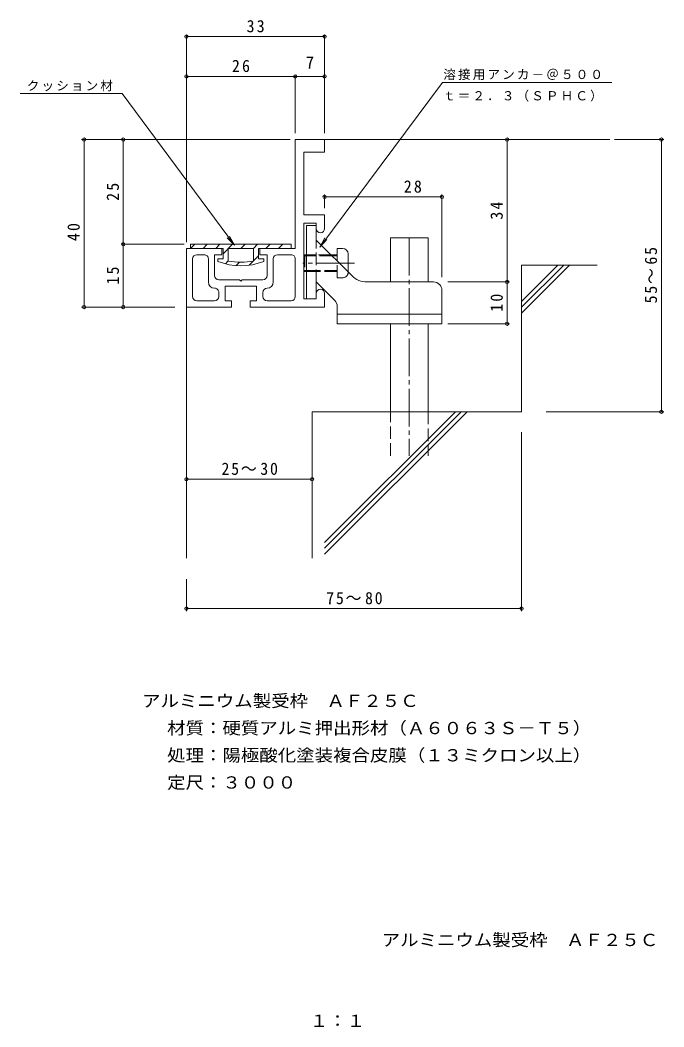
# Model space of a CAD drawing. Units: millimetres on the paper. Extents: x -90 to 64, y -133 to 107.
import ezdxf
from ezdxf.enums import TextEntityAlignment as Align

# ---------------------------------------------------------------- set-up
doc = ezdxf.new("R2010")
doc.units = ezdxf.units.MM
doc.header["$PDMODE"] = 32
doc.header["$PDSIZE"] = 0.8
doc.linetypes.add('CHAIN2', pattern=[12, 9, -1, 1, -1])
doc.linetypes.add('DASHED3', pattern=[4, 3, -1])
for name, color, linetype, lineweight in [('0-1_躯体', 2, 'Continuous', 9), ('0-4_その他', 7, 'Continuous', 9), ('0-5_寸法', 7, 'Continuous', 9), ('0-6_ハッチ', 6, 'Continuous', 9), ('0-9', 4, 'Continuous', 9), ('0-A', 3, 'Continuous', 9)]:
    doc.layers.add(name, color=color, linetype=linetype, lineweight=lineweight)
doc.layers.add('D-5', color=2, linetype='Continuous')
doc.layers.add('F-4_F-4ﾚｲﾔ', color=2, linetype='Continuous')
doc.styles.add('ＭＳ ゴシック', font='')
doc.styles.get('ＭＳ ゴシック').set_extended_font_data('MS Gothic')

msp = doc.modelspace()

# ---------------------------------------------------------------- linework, layer by layer
at = {"layer": '0-1_躯体'}
for p, q in [((-17.135, 78.527), (-24.135, 78.527)), ((-24.135, 52.527), (-24.135, 78.527)), ((-17.135, 60.527), (-17.135, 57.277)), ((-19.135, 58.527), (-22.135, 58.527)), ((-22.135, 40.527), (-22.135, 58.527)), ((-19.135, 58.527), (-19.135, 57.277)), ((-50.135, 52.527), (-50.135, 38.527)), ((-41.635, 52.527), (-50.135, 52.527)), ((-45.885, 51.027), (-47.635, 51.027)), ((-24.135, 52.527), (-32.635, 52.527)), ((-28.385, 51.027), (-25.135, 51.027)), ((-48.635, 50.027), (-48.635, 41.027)), ((-44.885, 44.527), (-44.885, 50.027)), ((-29.385, 50.027), (-29.385, 44.527)), ((-24.135, 50.027), (-24.135, 41.027)), ((-42.385, 42.027), (-42.385, 41.027)), ((-31.885, 42.027), (-31.885, 41.027)), ((-19.135, 41.777), (-19.135, 40.527)), ((-17.135, 38.527), (-17.135, 41.777)), ((-43.385, 40.027), (-47.635, 40.027)), ((-25.135, 40.027), (-30.885, 40.027)), ((-19.135, 40.527), (-22.135, 40.527))]:
    msp.add_line(p, q, dxfattribs=at)
for points in [[(-17.135, 60.527), (-22.135, 60.527), (-22.135, 75.527), (-17.135, 75.527), (-17.135, 78.527)], [(-43.385, 46.027), (-43.385, 51.027), (-41.635, 51.027), (-41.635, 52.527)], [(-32.635, 52.527), (-32.635, 51.027), (-30.885, 51.027), (-30.885, 46.027)], [(-50.135, 38.527), (-39.385, 38.527), (-39.385, 40.027), (-40.885, 40.027), (-40.885, 43.527), (-33.385, 43.527), (-33.385, 40.027), (-34.885, 40.027), (-34.885, 38.527), (-17.135, 38.527)], [(-31.885, 45.027), (-36.835, 45.027), (-37.135, 44.727), (-37.435, 45.027), (-42.385, 45.027)]]:
    msp.add_lwpolyline(points, dxfattribs=at)
for centre, radius, start, end in [((-18.135, 57.277), 1, 180, 0), ((-47.635, 50.027), 1, 90.00002, 180), ((-45.885, 50.027), 1, 359.99997, 90.00002), ((-28.385, 50.027), 1, 90.00002, 180), ((-25.135, 50.027), 1, 359.99997, 90.00002), ((-42.385, 46.027), 1, 180.00002, 270), ((-31.885, 46.027), 1, 270, 359.99997), ((-43.385, 44.527), 1.5, 180.00002, 269.99998), ((-30.885, 44.527), 1.5, 269.99998, 359.99997), ((-47.635, 41.027), 1, 180.00002, 269.99998), ((-43.385, 42.027), 1, 359.99997, 90.00002), ((-43.385, 41.027), 1, 269.99998, 359.99997), ((-30.885, 42.027), 1, 90.00002, 180), ((-30.885, 41.027), 1, 180.00002, 269.99998), ((-25.135, 41.027), 1, 269.99998, 359.99997), ((-18.135, 41.777), 1, 0, 180)]:
    msp.add_arc(centre, radius, start, end, dxfattribs=at)
at = {"layer": '0-4_その他'}
for p, q in [((-50.135, 54.027), (-50.135, 103.407)), ((-17.135, 80.027), (-17.135, 103.407)), ((-50.135, 103.107), (-17.135, 103.107)), ((-24.135, 80.027), (-24.135, 93.913)), ((-50.135, 93.613), (-24.135, 93.613)), ((-24.135, 93.613), (-17.135, 93.613)), ((-75.152, 78.527), (-25.379, 78.527)), ((-74.552, 38.527), (-74.552, 78.527)), ((-65.199, 53.527), (-65.199, 78.527)), ((26.41, 44.527), (26.41, 78.527)), ((52.013, 78.527), (63.822, 78.527)), ((63.223, 13.527), (63.223, 78.527)), ((-17.135, 62.174), (-17.135, 65.416)), ((10.865, 45.694), (10.865, 65.416)), ((-17.135, 64.816), (10.865, 64.816)), ((-50.635, 53.527), (-65.499, 53.527)), ((-65.199, 38.527), (-65.199, 53.527)), ((12.23, 44.527), (27.01, 44.527)), ((26.41, 34.527), (26.41, 44.527)), ((-52.898, 38.527), (-75.152, 38.527)), ((12.23, 34.527), (27.01, 34.527)), ((35.74, 13.527), (63.822, 13.527)), ((29.865, 8.625), (29.865, -34.09)), ((-50.135, -2.597), (-20.135, -2.597)), ((-50.135, -26.473), (-50.135, -34.09)), ((-50.135, -33.49), (29.865, -33.49))]:
    msp.add_line(p, q, dxfattribs=at)
for p in [(-50.135, 103.107), (-17.135, 103.107), (-50.135, 93.613), (-24.135, 93.613), (-17.135, 93.613), (-74.552, 78.527), (-65.199, 78.527), (26.41, 78.527), (63.223, 78.527), (-17.135, 64.816), (10.865, 64.816), (-65.199, 53.527), (26.41, 44.527), (-74.552, 38.527), (-65.199, 38.527), (26.41, 34.527), (63.223, 13.527), (-50.135, -2.597), (-20.135, -2.597), (-50.135, -33.49), (29.865, -33.49)]:
    msp.add_point(p, dxfattribs=at)
at = {"layer": '0-5_寸法'}
for p, q in [((-38.669, 53.291), (-39.882, 55.477)), ((-18.321, 52.852), (-17.112, 55.04)), ((-18.321, 52.852), (-16.587, 54.652))]:
    msp.add_line(p, q, dxfattribs=at)
for points in [[(-18.321, 52.852), (11.026, 92.166), (51.41, 92.166)], [(-89.809, 89.499), (-65.5, 89.499), (-38.669, 53.291), (-40.406, 55.089)]]:
    msp.add_lwpolyline(points, dxfattribs=at)
at = {"layer": '0-6_ハッチ'}
for p, q in [((-17.135, 78.527), (50.941, 78.527)), ((-1.435, 55.027), (7.565, 55.027)), ((-1.435, 44.527), (-1.435, 55.027)), ((7.565, 55.027), (7.565, 44.527)), ((47.94, 48.527), (29.865, 48.527)), ((38.5, 48.527), (29.865, 39.892)), ((39.914, 48.527), (29.865, 38.477)), ((41.329, 48.527), (29.865, 37.063)), ((29.865, 48.527), (29.865, 13.527)), ((-50.135, 38.527), (-50.135, -21.473)), ((-1.435, 13.527), (-1.435, 34.527)), ((7.565, 13.527), (7.565, 34.527)), ((-20.135, 13.527), (-20.135, -21.473)), ((-20.135, 13.527), (29.865, 13.527)), ((-17.135, -17.675), (14.067, 13.527)), ((-17.135, -20.503), (16.895, 13.527)), ((-17.135, -19.088), (15.48, 13.527))]:
    msp.add_line(p, q, dxfattribs=at)
at = {"layer": '0-6_ハッチ', "linetype": 'CHAIN2'}
msp.add_line((3.065, 55.027), (3.065, 3.027), dxfattribs=at)
at = {"layer": '0-6_ハッチ', "linetype": 'DASHED3'}
for p, q in [((-1.435, 3.027), (-1.435, 13.527)), ((7.565, 13.527), (7.565, 3.027))]:
    msp.add_line(p, q, dxfattribs=at)
at = {"layer": '0-9'}
for p, q in [((-49.135, 52.527), (-48.135, 53.527)), ((-49.135, 53.527), (-49.135, 52.527)), ((-49.135, 53.527), (-25.135, 53.527)), ((-46.135, 52.527), (-45.135, 53.527)), ((-43.135, 52.527), (-42.135, 53.527)), ((-41.385, 51.277), (-39.135, 53.527)), ((-37.135, 52.527), (-36.135, 53.527)), ((-34.135, 52.527), (-33.135, 53.527)), ((-31.135, 52.527), (-30.135, 53.527)), ((-28.135, 52.527), (-27.135, 53.527)), ((-25.135, 52.527), (-25.135, 53.527)), ((-49.135, 52.527), (-41.385, 52.527)), ((-41.385, 52.527), (-41.385, 50.027)), ((-34.135, 52.527), (-40.135, 52.527)), ((-40.135, 52.527), (-40.135, 49.527)), ((-35.137, 48.525), (-32.885, 50.777)), ((-34.135, 49.527), (-34.135, 52.527)), ((-32.885, 50.027), (-32.885, 52.527)), ((-32.885, 52.527), (-25.135, 52.527)), ((-42.635, 50.027), (-42.635, 49.427)), ((-41.385, 50.027), (-42.635, 50.027)), ((-40.816, 48.847), (-40.135, 49.527)), ((-38.23, 48.432), (-37.45, 49.213)), ((-31.635, 50.027), (-32.885, 50.027)), ((-31.635, 49.427), (-31.635, 50.027))]:
    msp.add_line(p, q, dxfattribs=at)
for radius, start, end in [(15.135, 248.69067, 291.30931), (14.318, 257.90526, 282.09473)]:
    msp.add_arc((-37.135, 63.527), radius, start, end, dxfattribs=at)
at = {"layer": '0-A'}
for p, q in [((-21.435, 58.027), (-21.435, 40.527)), ((-19.135, 58.027), (-21.435, 58.027)), ((-19.135, 54.527), (-19.135, 58.027)), ((-19.135, 54.527), (-10.6, 45.991)), ((-21.885, 51.027), (-22.135, 50.777)), ((-20.935, 50.777), (-22.135, 50.777)), ((-20.935, 51.027), (-21.885, 51.027)), ((-15.635, 51.027), (-14.135, 51.027)), ((-15.385, 50.777), (-14.135, 50.777)), ((-14.135, 52.527), (-12.835, 52.527)), ((-14.135, 49.527), (-14.135, 52.527)), ((-11.535, 46.927), (-11.535, 51.227)), ((-21.885, 47.027), (-22.135, 47.277)), ((-20.935, 47.277), (-22.135, 47.277)), ((-20.935, 47.027), (-21.885, 47.027)), ((-14.721, 40.113), (-19.135, 44.527)), ((-19.135, 40.527), (-19.135, 44.527)), ((-7.064, 44.527), (8.865, 44.527)), ((10.865, 42.527), (10.865, 34.527)), ((-21.435, 40.527), (-19.135, 40.527)), ((-14.135, 34.527), (-14.135, 38.698)), ((10.865, 36.827), (-14.135, 36.827)), ((10.865, 34.527), (-14.135, 34.527))]:
    msp.add_line(p, q, dxfattribs=at)
at = {"layer": '0-A', "linetype": 'DASHED3'}
for p, q in [((-19.135, 44.527), (-19.135, 54.527)), ((-21.885, 51.027), (-21.885, 47.027)), ((-19.135, 51.027), (-20.935, 51.027)), ((-19.135, 50.777), (-20.935, 50.777)), ((-15.635, 51.027), (-19.135, 51.027)), ((-15.385, 50.777), (-19.135, 50.777)), ((-14.135, 45.527), (-14.135, 49.527)), ((-14.135, 47.277), (-20.935, 47.277)), ((-14.135, 47.027), (-20.935, 47.027)), ((-11.535, 46.827), (-11.535, 46.927)), ((-14.135, 45.527), (-12.835, 45.527))]:
    msp.add_line(p, q, dxfattribs=at)
at = {"layer": '0-A', "linetype": 'CHAIN2'}
msp.add_line((-10.036, 49.027), (-22.303, 49.027), dxfattribs=at)
at = {"layer": '0-A'}
for centre, radius, start, end in [((-12.835, 51.227), 1.3, 0, 90), ((-7.064, 49.527), 5, 225, 270), ((8.865, 42.527), 2, 0, 90), ((-16.135, 38.698), 2, 0, 45)]:
    msp.add_arc(centre, radius, start, end, dxfattribs=at)
at = {"layer": '0-A', "linetype": 'DASHED3'}
msp.add_arc((-12.835, 46.827), 1.3, 270, 0, dxfattribs=at)

# ---------------------------------------------------------------- texts
at = {"layer": '0-4_その他', "color": 2, "style": 'ＭＳ ゴシック'}
msp.add_text('7', height=2.933, dxfattribs=at).set_placement((-21.635, 94.613), align=Align.BOTTOM_LEFT)
at = {"layer": '0-4_その他', "color": 2, "char_height": 2.933, "attachment_point": 7, "style": 'ＭＳ ゴシック'}
for s, insert in [('\\T1.27;\\W0.95;33', (-35.76, 104.107)), ('\\T1.27;\\W0.95;26', (-39.26, 94.613)), ('\\T1.27;\\W0.95;28', (1.759, 65.816)), ('\\T1.22;\\W0.95;25～30', (-41.76, -1.597)), ('\\T1.22;\\W0.95;75～80', (-16.76, -32.49))]:
    msp.add_mtext(s, dxfattribs=dict(at, insert=insert))
at = {"layer": '0-4_その他', "color": 2, "char_height": 2.933, "attachment_point": 7, "rotation": 90, "style": 'ＭＳ ゴシック'}
for s, insert in [('\\T1.27;\\W0.95;25', (-66.199, 63.902)), ('\\T1.27;\\W0.95;34', (25.41, 59.402)), ('\\T1.27;\\W0.95;40', (-75.552, 54.277)), ('\\T1.22;\\W0.95;55～65', (62.223, 39.402)), ('\\T1.27;\\W0.95;15', (-66.199, 43.902)), ('\\T1.27;\\W0.95;10', (25.41, 37.402))]:
    msp.add_mtext(s, dxfattribs=dict(at, insert=insert))
at = {"layer": '0-5_寸法', "char_height": 2.199, "attachment_point": 7, "style": 'ＭＳ ゴシック'}
for s, insert in [('\\T1.17;溶接用アンカ－＠５００', (11.192, 92.728)), ('\\T1.17;クッション材', (-88.219, 90.061)), ('\\T1.17;ｔ＝２．３（ＳＰＨＣ）', (11.114, 87.603))]:
    msp.add_mtext(s, dxfattribs=dict(at, insert=insert))
at = {"layer": 'D-5', "style": 'ＭＳ ゴシック', "width": 1.1}
for s, p in [('アルミニウム製受枠\u3000ＡＦ２５Ｃ', (-60.702, -57.863)), ('材質：硬質アルミ押出形材（Ａ６０６３Ｓ－Ｔ５）', (-54.731, -64.363)), ('処理：陽極酸化塗装複合皮膜（１３ミクロン以上）', (-54.731, -70.863)), ('定尺：３０００', (-54.731, -77.363))]:
    msp.add_text(s, height=2.933, dxfattribs=at).set_placement(p, align=Align.BOTTOM_LEFT)
at = {"layer": 'F-4_F-4ﾚｲﾔ', "style": 'ＭＳ ゴシック', "width": 1.1}
for s, p in [('アルミニウム製受枠\u3000ＡＦ２５Ｃ', (-3.526, -114.97)), ('１：１', (-20.662, -134.262))]:
    msp.add_text(s, height=2.933, dxfattribs=at).set_placement(p, align=Align.BOTTOM_LEFT)

doc.saveas('drawing.dxf')
